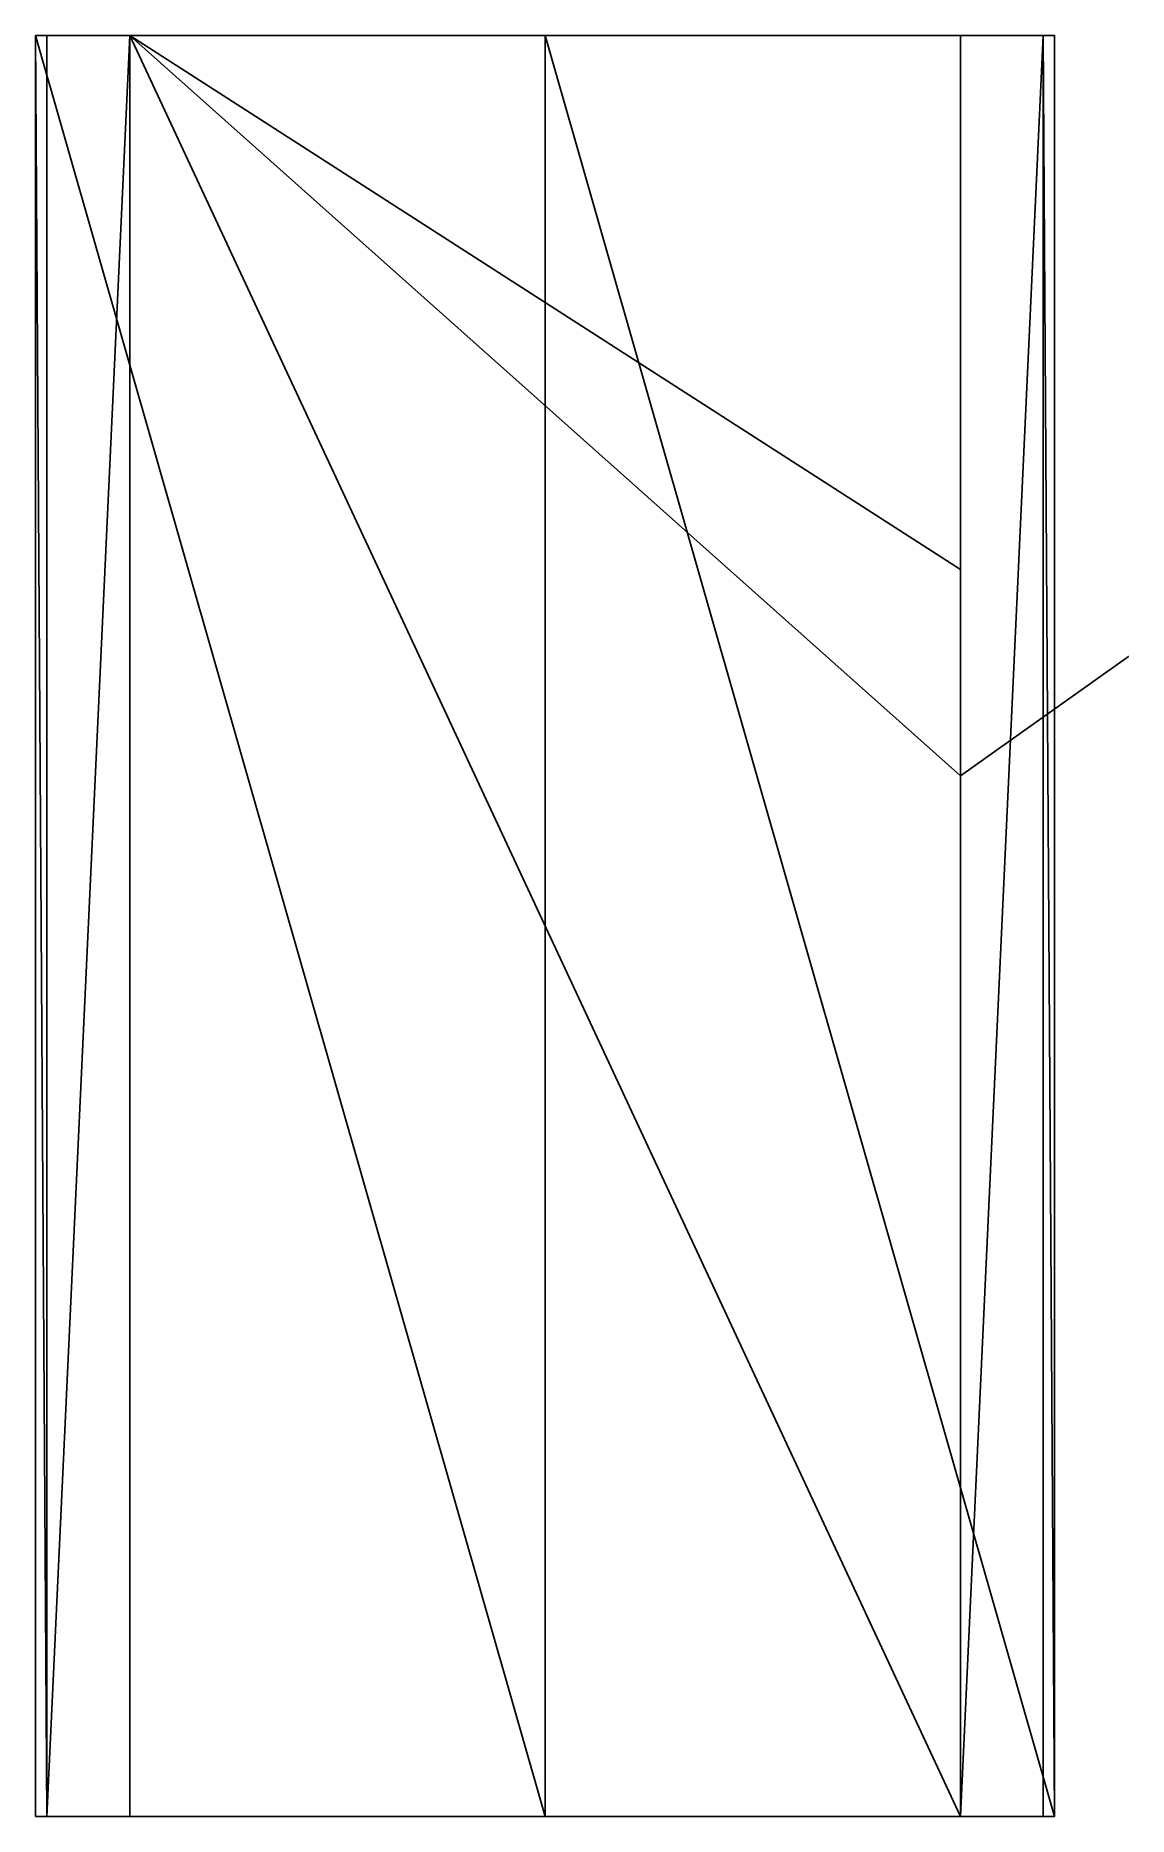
# Model space of a CAD drawing. Extents: x -0.32 to 3.44, y 0 to 6.13.
import ezdxf

# ---------------------------------------------------------------- set-up
doc = ezdxf.new("R2010")
doc.units = 0
doc.header["$LTSCALE"] = 0.0254
doc.layers.get('0').update_dxf_attribs({"linetype": 'CONTINUOUS'})

msp = doc.modelspace()

# ---------------------------------------------------------------- linework, layer by layer
at = {"color": 0}
for p, q in [((1.0964, 6.13, 2.3417), (1.0964, 6.13, 1.8217)), ((1.8164, 6.13, 2.3417), (1.0964, 6.13, 2.3417)), ((1.0964, 6.13, 1.8217), (1.8164, 6.13, 1.8217)), ((1.0964, 6.13, 2.3417), (1.0964, 6.13, 1.8217)), ((1.0964, 6.13, 1.8217), (1.8164, 6.13, 1.8217)), ((1.8164, 6.13, 2.3417), (1.0964, 6.13, 2.3417)), ((1.8164, 6.13, 1.8217), (1.8164, 6.13, 2.3417)), ((1.8164, 6.13, 1.8217), (1.8164, 6.13, 2.3417)), ((-0.3244, 6.13, 1.5481), (-0.2852, 6.13, 1.5027)), ((-0.3244, 6.13, 1.5481), (1.43, 6.13, 3.0624)), ((-0.3244, 6.13, 1.5481), (1.43, 6.13, 3.0624)), ((-0.3244, 0, 1.5481), (-0.3244, 6.13, 1.5481)), ((-0.3244, 0, 1.5481), (-0.3244, 6.13, 1.5481)), ((-0.3244, 6.13, 1.5481), (-0.2852, 6.13, 1.5027)), ((-0.2852, 6.13, 1.5027), (0, 6.13, 1.7488)), ((-0.2852, 0, 1.5027), (-0.2852, 6.13, 1.5027)), ((-0.2852, 0, 1.5027), (-0.2852, 6.13, 1.5027)), ((-0.2852, 6.13, 1.5027), (0, 6.13, 1.7488)), ((0, 6.13, 1.7488), (1.43, 6.13, 2.9832)), ((0, 0, 1.7488), (0, 6.13, 1.7488)), ((0, 0, 1.7488), (0, 6.13, 1.7488)), ((0, 6.13, 1.7488), (0, 6.13)), ((0, 6.13), (0, 0)), ((2.86, 6.13), (0, 6.13)), ((0, 6.13), (0, 0)), ((0, 6.13, 1.7488), (0, 6.13)), ((0, 6.13, 1.7488), (1.43, 6.13, 2.9832)), ((2.86, 6.13), (0, 6.13)), ((2.86, 6.13, 1.7488), (1.43, 6.13, 2.9832)), ((3.1844, 6.13, 1.5481), (1.43, 6.13, 3.0624)), ((1.43, 0, 3.0624), (1.43, 6.13, 3.0624)), ((3.1844, 6.13, 1.5481), (1.43, 6.13, 3.0624)), ((1.43, 0, 3.0624), (1.43, 6.13, 3.0624)), ((2.86, 6.13, 1.7488), (1.43, 6.13, 2.9832)), ((3.1452, 6.13, 1.5027), (2.86, 6.13, 1.7488)), ((2.86, 0, 1.7488), (2.86, 6.13, 1.7488)), ((3.1452, 6.13, 1.5027), (2.86, 6.13, 1.7488)), ((2.86, 0, 1.7488), (2.86, 6.13, 1.7488)), ((2.86, 6.13), (2.86, 4.2919)), ((2.86, 6.13, 1.7488), (2.86, 6.13)), ((2.86, 6.13), (2.86, 4.2919)), ((2.86, 6.13, 1.7488), (2.86, 6.13)), ((3.1844, 6.13, 1.5481), (3.1452, 6.13, 1.5027)), ((3.1452, 0, 1.5027), (3.1452, 6.13, 1.5027)), ((3.1452, 0, 1.5027), (3.1452, 6.13, 1.5027)), ((3.1844, 6.13, 1.5481), (3.1452, 6.13, 1.5027)), ((3.1844, 0, 1.5481), (3.1844, 6.13, 1.5481)), ((3.1844, 0, 1.5481), (3.1844, 6.13, 1.5481)), ((2.86, 3.5819, 1.2), (2.86, 4.2919, 1.2)), ((2.86, 4.2919, 1.2), (2.86, 4.2919)), ((2.86, 4.2919), (2.86, 3.5819)), ((3.4387, 3.9932), (2.86, 3.5819)), ((2.86, 3.5819, 1.2), (3.4387, 3.9932, 1.2)), ((3.4387, 3.9932, 1.2), (3.4387, 3.9932)), ((2.86, 3.5819), (2.86, 0)), ((2.86, 3.5819), (2.86, 3.5819, 1.2)), ((2.86, 3.5819), (2.86, 3.5819, 1.2)), ((2.86, 3.5819), (2.86, 0)), ((2.86, 0.3324, 1.2649), (2.86, 1.2524, 1.2649)), ((2.86, 1.2524, 1.2649), (2.86, 1.2524, 0.5149)), ((2.86, 1.2524, 0.5149), (2.86, 0.3324, 0.5149)), ((2.86, 0.3324, 1.2649), (2.86, 1.2524, 1.2649)), ((2.86, 1.2524, 1.2649), (2.86, 1.2524, 0.5149)), ((2.86, 1.2524, 0.5149), (2.86, 0.3324, 0.5149)), ((2.86, 0.3324, 0.5149), (2.86, 0.3324, 1.2649)), ((2.86, 0.3324, 0.5149), (2.86, 0.3324, 1.2649)), ((-0.3244, 0, 1.5481), (1.43, 0, 3.0624)), ((-0.3244, 0, 1.5481), (1.43, 0, 3.0624)), ((0, 0), (0, 0, 1.7488)), ((2.86, 0), (0, 0)), ((0, 0), (0, 0, 1.7488)), ((2.86, 0), (0, 0)), ((1.0764, 0, 2.3201), (1.7964, 0, 2.3201)), ((1.0764, 0, 1.8001), (1.0764, 0, 2.3201)), ((1.7964, 0, 1.8001), (1.0764, 0, 1.8001)), ((1.0764, 0, 2.3201), (1.7964, 0, 2.3201)), ((1.0764, 0, 1.8001), (1.0764, 0, 2.3201)), ((1.7964, 0, 1.8001), (1.0764, 0, 1.8001)), ((2.86, 0, 1.7488), (1.43, 0, 2.9832)), ((3.1844, 0, 1.5481), (1.43, 0, 3.0624)), ((3.1844, 0, 1.5481), (1.43, 0, 3.0624)), ((2.86, 0, 1.7488), (1.43, 0, 2.9832)), ((1.7964, 0, 2.3201), (1.7964, 0, 1.8001)), ((1.7964, 0, 2.3201), (1.7964, 0, 1.8001)), ((3.1452, 0, 1.5027), (2.86, 0, 1.7488)), ((3.1452, 0, 1.5027), (2.86, 0, 1.7488)), ((2.86, 0, 1.7488), (2.86, 0)), ((2.86, 0, 1.7488), (2.86, 0)), ((3.1844, 0, 1.5481), (3.1452, 0, 1.5027)), ((3.1844, 0, 1.5481), (3.1452, 0, 1.5027)), ((-0.3244, 0, 1.5481), (-0.2852, 0, 1.5027)), ((-0.3244, 0, 1.5481), (-0.2852, 0, 1.5027)), ((-0.2852, 0, 1.5027), (0, 0, 1.7488)), ((-0.2852, 0, 1.5027), (0, 0, 1.7488)), ((0, 0, 1.7488), (1.43, 0, 2.9832)), ((0, 0, 1.7488), (1.43, 0, 2.9832))]:
    msp.add_line(p, q, dxfattribs=at)

# ---------------------------------------------------------------- meshes
at = {"color": 253}
mesh = msp.add_polyface(dxfattribs=at)
corners = [(0, 6.13, 1.7488), (2.86, 6.13), (0, 6.13), (2.86, 6.13, 1.7488), (1.0964, 6.13, 1.8217), (1.0964, 6.13, 2.3417), (1.43, 6.13, 2.9832), (1.8164, 6.13, 2.3417), (1.8164, 6.13, 1.8217)]
mesh.append_faces([[corners[k] for k in face] for face in [(0, 1, 2)]], dxfattribs={"vtx0": -1, "color": 253})
mesh.append_faces([[corners[k] for k in face] for face in [(1, 0, 3), (4, 0, 5), (5, 6, 7), (3, 7, 6), (7, 3, 8), (8, 3, 4)]], dxfattribs={"vtx0": -1, "vtx1": -1, "color": 253})
mesh.append_faces([[corners[k] for k in face] for face in [(3, 0, 4)]], dxfattribs={"vtx0": -1, "vtx1": -1, "vtx2": -1, "color": 253})
mesh.append_faces([[corners[k] for k in face] for face in [(5, 0, 6)]], dxfattribs={"vtx0": -1, "vtx2": -1, "color": 253})
at = {"color": 140}
mesh = msp.add_polyface(dxfattribs=at)
corners = [(1.0964, 6.13, 2.3417), (1.8164, 6.13, 1.8217), (1.0964, 6.13, 1.8217), (1.8164, 6.13, 2.3417)]
mesh.append_faces([[corners[k] for k in face] for face in [(0, 1, 2), (1, 0, 3)]], dxfattribs={"vtx0": -1, "color": 140})
at = {"color": 8}
mesh = msp.add_polyface(dxfattribs=at)
corners = [(-0.3244, 6.13, 1.5481), (0, 6.13, 1.7488), (-0.2852, 6.13, 1.5027), (1.43, 6.13, 3.0624), (1.43, 6.13, 2.9832), (2.86, 6.13, 1.7488), (3.1844, 6.13, 1.5481), (3.1452, 6.13, 1.5027)]
mesh.append_faces([[corners[k] for k in face] for face in [(0, 1, 2), (5, 6, 7)]], dxfattribs={"vtx0": -1, "color": 8})
mesh.append_faces([[corners[k] for k in face] for face in [(1, 3, 4), (6, 5, 3)]], dxfattribs={"vtx0": -1, "vtx1": -1, "color": 8})
mesh.append_faces([[corners[k] for k in face] for face in [(1, 0, 3), (3, 5, 4)]], dxfattribs={"vtx0": -1, "vtx2": -1, "color": 8})
mesh = msp.add_polyface(dxfattribs=at)
corners = [(1.43, 0, 3.0624), (-0.3244, 6.13, 1.5481), (-0.3244, 0, 1.5481), (1.43, 6.13, 3.0624)]
mesh.append_faces([[corners[k] for k in face] for face in [(0, 1, 2), (1, 0, 3)]], dxfattribs={"vtx0": -1, "color": 8})
mesh = msp.add_polyface(dxfattribs=at)
corners = [(-0.3244, 6.13, 1.5481), (-0.2852, 0, 1.5027), (-0.3244, 0, 1.5481), (-0.2852, 6.13, 1.5027)]
mesh.append_faces([[corners[k] for k in face] for face in [(0, 1, 2), (1, 0, 3)]], dxfattribs={"vtx0": -1, "color": 8})
mesh = msp.add_polyface(dxfattribs=at)
corners = [(0, 6.13, 1.7488), (-0.2852, 0, 1.5027), (-0.2852, 6.13, 1.5027), (0, 0, 1.7488)]
mesh.append_faces([[corners[k] for k in face] for face in [(0, 1, 2), (1, 0, 3)]], dxfattribs={"vtx0": -1, "color": 8})
at = {"color": 253}
mesh = msp.add_polyface(dxfattribs=at)
corners = [(0, 6.13, 1.7488), (0, 0), (0, 0, 1.7488), (0, 6.13)]
mesh.append_faces([[corners[k] for k in face] for face in [(0, 1, 2), (1, 0, 3)]], dxfattribs={"vtx0": -1, "color": 253})
at = {"color": 37}
mesh = msp.add_polyface(dxfattribs=at)
corners = [(2.86, 0), (0, 6.13), (0, 0), (2.86, 3.5819), (2.86, 4.2919), (2.86, 6.13)]
mesh.append_faces([[corners[k] for k in face] for face in [(0, 1, 2), (1, 4, 5)]], dxfattribs={"vtx0": -1, "color": 37})
mesh.append_faces([[corners[k] for k in face] for face in [(4, 1, 3)]], dxfattribs={"vtx0": -1, "vtx1": -1, "color": 37})
mesh.append_faces([[corners[k] for k in face] for face in [(1, 0, 3)]], dxfattribs={"vtx0": -1, "vtx2": -1, "color": 37})
at = {"color": 8}
mesh = msp.add_polyface(dxfattribs=at)
corners = [(3.1844, 0, 1.5481), (1.43, 6.13, 3.0624), (1.43, 0, 3.0624), (3.1844, 6.13, 1.5481)]
mesh.append_faces([[corners[k] for k in face] for face in [(0, 1, 2), (1, 0, 3)]], dxfattribs={"vtx0": -1, "color": 8})
mesh = msp.add_polyface(dxfattribs=at)
corners = [(3.1452, 6.13, 1.5027), (2.86, 0, 1.7488), (2.86, 6.13, 1.7488), (3.1452, 0, 1.5027)]
mesh.append_faces([[corners[k] for k in face] for face in [(0, 1, 2), (1, 0, 3)]], dxfattribs={"vtx0": -1, "color": 8})
at = {"color": 253}
mesh = msp.add_polyface(dxfattribs=at)
corners = [(2.86, 0), (2.86, 0.3324, 0.5149), (2.86, 0, 1.7488), (2.86, 3.5819), (2.86, 1.2524, 0.5149), (2.86, 1.2524, 1.2649), (2.86, 6.13), (2.86, 4.2919, 1.2), (2.86, 4.2919), (2.86, 0.3324, 1.2649), (2.86, 6.13, 1.7488), (2.86, 3.5819, 1.2)]
mesh.append_faces([[corners[k] for k in face] for face in [(6, 7, 8)]], dxfattribs={"vtx0": -1, "color": 253})
mesh.append_faces([[corners[k] for k in face] for face in [(0, 1, 2), (1, 3, 4), (4, 3, 5), (2, 9, 10), (9, 2, 1), (11, 5, 3), (10, 7, 6)]], dxfattribs={"vtx0": -1, "vtx1": -1, "color": 253})
mesh.append_faces([[corners[k] for k in face] for face in [(10, 5, 11)]], dxfattribs={"vtx0": -1, "vtx1": -1, "vtx2": -1, "color": 253})
mesh.append_faces([[corners[k] for k in face] for face in [(1, 0, 3), (10, 9, 5), (10, 11, 7)]], dxfattribs={"vtx0": -1, "vtx2": -1, "color": 253})
at = {"color": 8}
mesh = msp.add_polyface(dxfattribs=at)
corners = [(3.1452, 6.13, 1.5027), (3.1844, 0, 1.5481), (3.1452, 0, 1.5027), (3.1844, 6.13, 1.5481)]
mesh.append_faces([[corners[k] for k in face] for face in [(0, 1, 2), (1, 0, 3)]], dxfattribs={"vtx0": -1, "color": 8})
at = {"color": 17}
mesh = msp.add_polyface(dxfattribs=at)
corners = [(3.4387, 3.9932, 1.2), (2.86, 3.5819), (3.4387, 3.9932), (2.86, 3.5819, 1.2)]
mesh.append_faces([[corners[k] for k in face] for face in [(0, 1, 2), (1, 0, 3)]], dxfattribs={"vtx0": -1, "color": 17})
at = {"color": 140}
mesh = msp.add_polyface(dxfattribs=at)
corners = [(2.86, 1.2524, 1.2649), (2.86, 0.3324, 0.5149), (2.86, 0.3324, 1.2649), (2.86, 1.2524, 0.5149)]
mesh.append_faces([[corners[k] for k in face] for face in [(0, 1, 2), (1, 0, 3)]], dxfattribs={"vtx0": -1, "color": 140})
at = {"color": 251}
mesh = msp.add_polyface(dxfattribs=at)
corners = [(-0.3244, 0, 1.5481), (0, 0, 1.7488), (-0.2852, 0, 1.5027), (1.43, 0, 3.0624), (1.43, 0, 2.9832), (2.86, 0, 1.7488), (3.1844, 0, 1.5481), (3.1452, 0, 1.5027)]
mesh.append_faces([[corners[k] for k in face] for face in [(0, 1, 2), (5, 6, 7)]], dxfattribs={"vtx0": -1, "color": 251})
mesh.append_faces([[corners[k] for k in face] for face in [(1, 3, 4), (6, 5, 3)]], dxfattribs={"vtx0": -1, "vtx1": -1, "color": 251})
mesh.append_faces([[corners[k] for k in face] for face in [(1, 0, 3), (3, 5, 4)]], dxfattribs={"vtx0": -1, "vtx2": -1, "color": 251})
at = {"color": 33}
mesh = msp.add_polyface(dxfattribs=at)
corners = [(0, 0, 1.7488), (2.86, 0), (0, 0), (2.86, 0, 1.7488), (1.0764, 0, 1.8001), (1.0764, 0, 2.3201), (1.43, 0, 2.9832), (1.7964, 0, 2.3201), (1.7964, 0, 1.8001)]
mesh.append_faces([[corners[k] for k in face] for face in [(0, 1, 2)]], dxfattribs={"vtx0": -1, "color": 33})
mesh.append_faces([[corners[k] for k in face] for face in [(1, 0, 3), (4, 0, 5), (5, 6, 7), (3, 7, 6), (7, 3, 8), (8, 3, 4)]], dxfattribs={"vtx0": -1, "vtx1": -1, "color": 33})
mesh.append_faces([[corners[k] for k in face] for face in [(3, 0, 4)]], dxfattribs={"vtx0": -1, "vtx1": -1, "vtx2": -1, "color": 33})
mesh.append_faces([[corners[k] for k in face] for face in [(5, 0, 6)]], dxfattribs={"vtx0": -1, "vtx2": -1, "color": 33})
at = {"color": 140}
mesh = msp.add_polyface(dxfattribs=at)
corners = [(1.7964, 0, 2.3201), (1.0764, 0, 1.8001), (1.7964, 0, 1.8001), (1.0764, 0, 2.3201)]
mesh.append_faces([[corners[k] for k in face] for face in [(0, 1, 2), (1, 0, 3)]], dxfattribs={"vtx0": -1, "color": 140})

doc.saveas('drawing.dxf')
